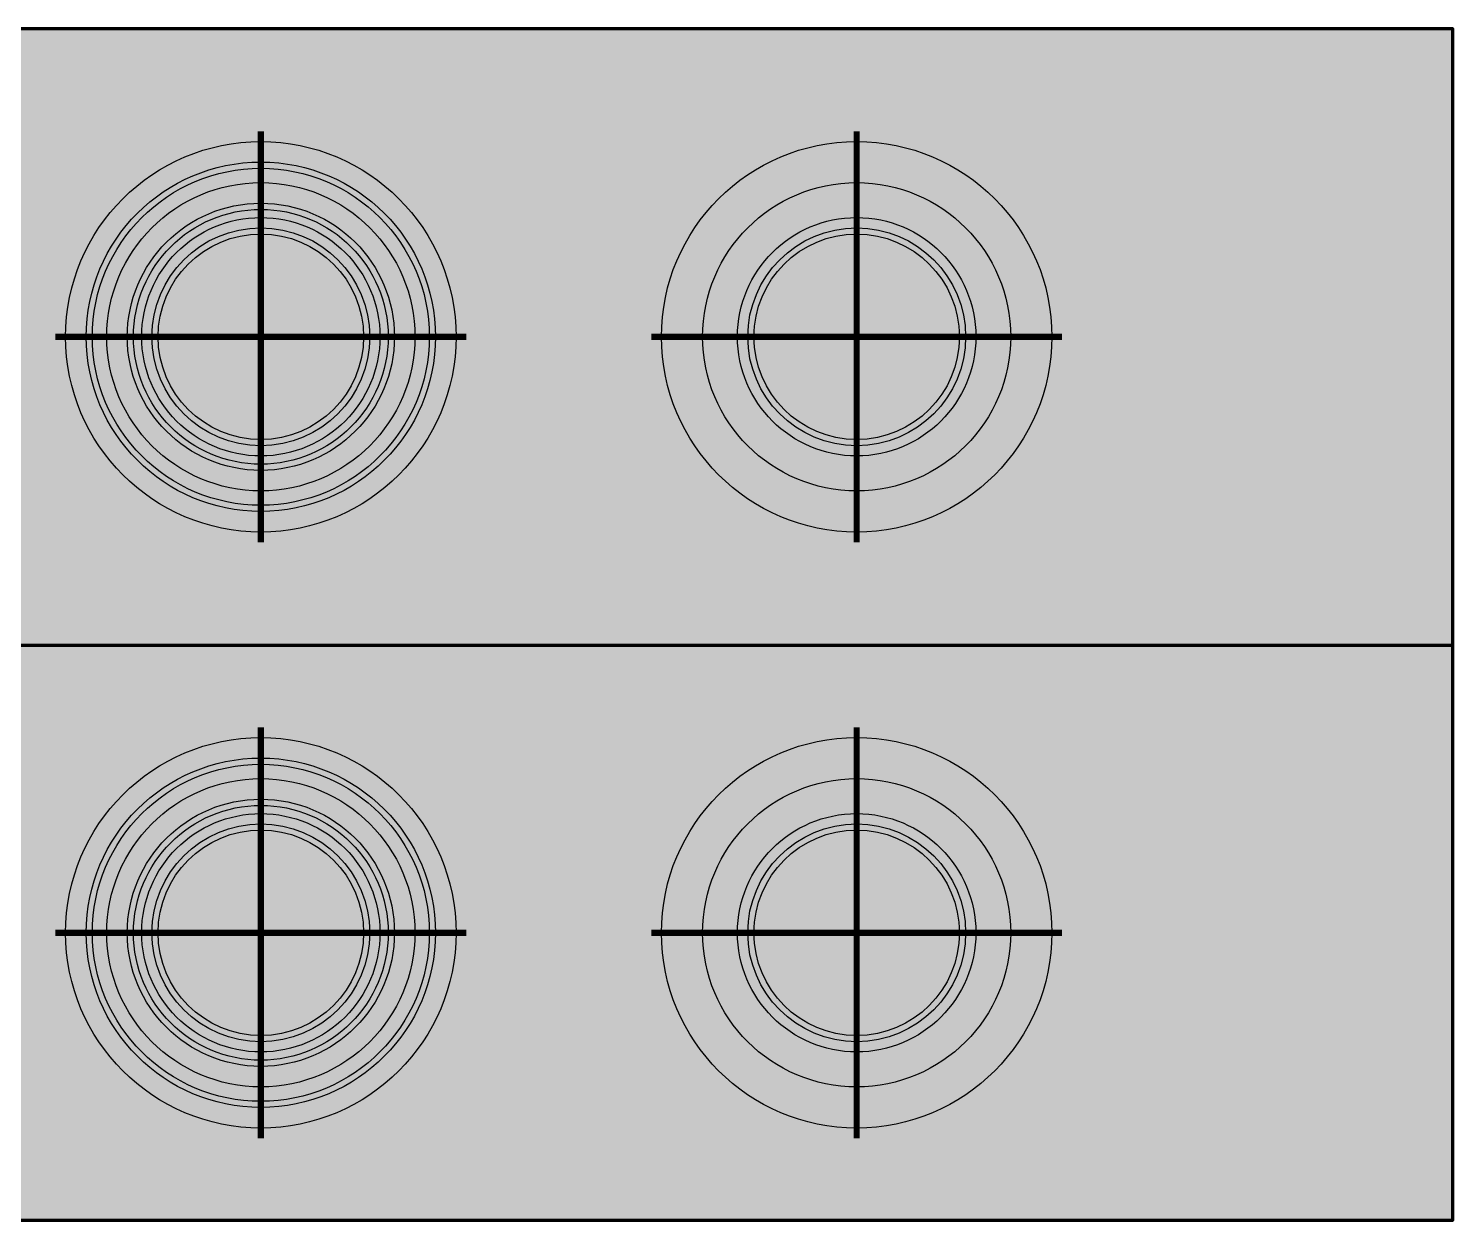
# Model space of a CAD drawing. Header units: millimetres. Extents: x 1408 to 8712, y 657 to 4836.
# Drawn here: x 2394.5 to 2741, y 1821.8 to 2111.8 of the extents above; entities that cross this region are included whole.
import ezdxf

# ---------------------------------------------------------------- set-up
doc = ezdxf.new("R2010")
doc.units = ezdxf.units.MM

msp = doc.modelspace()

# ---------------------------------------------------------------- hatches: boundary and pattern name
at = {"lineweight": 140, "true_color": 0xffffff}
h = msp.add_hatch(color=7, dxfattribs=at)
h.dxf.hatch_style = 1
h.paths.add_polyline_path([(2741.02, 2111.81), (2161.02, 2111.81), (2161.02, 1961.81), (2741.02, 1961.81)])
h.paths.add_polyline_path([(2741.02, 1961.81), (2161.02, 1961.81), (2161.02, 1821.81), (2741.02, 1821.81)])
h = msp.add_hatch(color=1)
h.dxf.hatch_style = 1
h.paths.add_polyline_path([(2498.52, 2036.81), (2497.02, 2036.81, -0.03929), (2496.46, 2029.61), (2497.94, 2029.38, 0.03929)])
h.paths.add_polyline_path([(2496.91, 2049.1), (2495.46, 2048.72, -0.03929), (2496.77, 2041.62), (2498.26, 2041.78, 0.03929)])
h.paths.add_polyline_path([(2492.16, 2060.56), (2490.86, 2059.81, -0.03929), (2493.97, 2053.3), (2495.37, 2053.83, 0.03929)])
h.paths.add_polyline_path([(2484.61, 2070.4), (2483.55, 2069.34, -0.03929), (2488.24, 2063.85), (2489.45, 2064.73, 0.03929)])
h.paths.add_polyline_path([(2474.77, 2077.95), (2474.02, 2076.65, -0.03929), (2479.97, 2072.56), (2480.92, 2073.72, 0.03929)])
h.paths.add_polyline_path([(2463.32, 2082.69), (2462.93, 2081.24, -0.03929), (2469.73, 2078.83), (2470.34, 2080.2, 0.03929)])
h.paths.add_polyline_path([(2458.45, 2083.73, 0.03929), (2451.02, 2084.31), (2451.02, 2082.81, -0.03929), (2458.22, 2082.24)])
h.paths.add_polyline_path([(2446.06, 2084.05, 0.03929), (2438.73, 2082.69), (2439.12, 2081.24, -0.03929), (2446.22, 2082.56)])
h.paths.add_polyline_path([(2434.54, 2079.76), (2434, 2081.16, 0.03929), (2427.27, 2077.95), (2428.02, 2076.65, -0.03929)])
h.paths.add_polyline_path([(2423.99, 2074.03), (2423.1, 2075.24, 0.03929), (2417.44, 2070.4), (2418.5, 2069.34, -0.03929)])
h.paths.add_polyline_path([(2415.28, 2065.76), (2414.11, 2066.7, 0.03929), (2409.89, 2060.56), (2411.19, 2059.81, -0.03929)])
h.paths.add_polyline_path([(2409, 2055.52), (2407.63, 2056.13, 0.03929), (2405.14, 2049.1), (2406.59, 2048.72, -0.03929)])
h.paths.add_polyline_path([(2405.59, 2044.01), (2404.11, 2044.24, 0.03929), (2403.52, 2036.81), (2405.02, 2036.81, -0.03929)])
h.paths.add_polyline_path([(2405.28, 2032), (2403.78, 2031.85, 0.03929), (2405.14, 2024.52), (2406.59, 2024.9, -0.03929)])
h.paths.add_polyline_path([(2408.08, 2020.33), (2406.68, 2019.79, 0.03929), (2409.89, 2013.06), (2411.19, 2013.81, -0.03929)])
h.paths.add_polyline_path([(2413.81, 2009.77), (2412.6, 2008.89, 0.03929), (2417.44, 2003.22), (2418.5, 2004.28, -0.03929)])
h.paths.add_polyline_path([(2422.08, 2001.06), (2421.13, 1999.9, 0.03929), (2427.27, 1995.67), (2428.02, 1996.97, -0.03929)])
h.paths.add_polyline_path([(2439.12, 1992.38, -0.03929), (2432.31, 1994.79), (2431.7, 1993.42, 0.03929), (2438.73, 1990.93)])
h.paths.add_polyline_path([(2451.02, 1990.81, -0.03929), (2443.83, 1991.38), (2443.59, 1989.9, 0.03929), (2451.02, 1989.31)])
h.paths.add_polyline_path([(2463.32, 1990.93), (2462.93, 1992.38, -0.03929), (2455.83, 1991.06), (2455.99, 1989.57, 0.03929)])
h.paths.add_polyline_path([(2474.77, 1995.67), (2474.02, 1996.97, -0.03929), (2467.51, 1993.87), (2468.05, 1992.47, 0.03929)])
h.paths.add_polyline_path([(2484.61, 2003.22), (2483.55, 2004.28, -0.03929), (2478.06, 1999.6), (2478.94, 1998.38, 0.03929)])
h.paths.add_polyline_path([(2492.16, 2013.06), (2490.86, 2013.81, -0.03929), (2486.77, 2007.86), (2487.94, 2006.92, 0.03929)])
h.paths.add_polyline_path([(2496.91, 2024.52), (2495.46, 2024.9, -0.03929), (2493.05, 2018.1), (2494.42, 2017.49, 0.03929)])
h.paths.add_polyline_path([(2487.25, 2027.1), (2485.8, 2027.49, -0.03929), (2483.91, 2022.17), (2485.28, 2021.56, 0.03929)])
h.paths.add_polyline_path([(2483.5, 2018.06), (2482.2, 2018.81, -0.03929), (2479, 2014.16), (2480.17, 2013.21, 0.03929)])
h.paths.add_polyline_path([(2477.54, 2010.29), (2476.48, 2011.35, -0.03929), (2472.18, 2007.69), (2473.07, 2006.47, 0.03929)])
h.paths.add_polyline_path([(2469.02, 2005.63, -0.03929), (2463.93, 2003.2), (2464.46, 2001.8, 0.03929), (2469.77, 2004.33)])
h.paths.add_polyline_path([(2460.34, 2002.04, -0.03929), (2454.79, 2001.01), (2454.94, 1999.52, 0.03929), (2460.73, 2000.59)])
h.paths.add_polyline_path([(2451.02, 2000.81, -0.03929), (2445.39, 2001.25), (2445.16, 1999.77, 0.03929), (2451.02, 1999.31)])
h.paths.add_polyline_path([(2441.71, 2002.04, -0.03929), (2436.38, 2003.92), (2435.77, 2002.55, 0.03929), (2441.32, 2000.59)])
h.paths.add_polyline_path([(2428.37, 2008.83), (2427.42, 2007.67, 0.03929), (2432.27, 2004.33), (2433.02, 2005.63, -0.03929)])
h.paths.add_polyline_path([(2421.9, 2015.65), (2420.69, 2014.77, 0.03929), (2424.51, 2010.29), (2425.57, 2011.35, -0.03929)])
h.paths.add_polyline_path([(2417.42, 2023.91), (2416.02, 2023.37, 0.03929), (2418.55, 2018.06), (2419.85, 2018.81, -0.03929)])
h.paths.add_polyline_path([(2415.22, 2033.05), (2413.73, 2032.89, 0.03929), (2414.8, 2027.1), (2416.25, 2027.49, -0.03929)])
h.paths.add_polyline_path([(2415.47, 2042.44), (2413.99, 2042.68, 0.03929), (2413.52, 2036.81), (2415.02, 2036.81, -0.03929)])
h.paths.add_polyline_path([(2418.14, 2051.45), (2416.77, 2052.06, 0.03929), (2414.8, 2046.52), (2416.25, 2046.13, -0.03929)])
h.paths.add_polyline_path([(2423.05, 2059.47), (2421.88, 2060.41, 0.03929), (2418.55, 2055.56), (2419.85, 2054.81, -0.03929)])
h.paths.add_polyline_path([(2429.86, 2065.94), (2428.98, 2067.15, 0.03929), (2424.51, 2063.33), (2425.57, 2062.27, -0.03929)])
h.paths.add_polyline_path([(2438.12, 2070.42), (2437.59, 2071.82, 0.03929), (2432.27, 2069.29), (2433.02, 2067.99, -0.03929)])
h.paths.add_polyline_path([(2447.1, 2074.11, 0.03929), (2441.32, 2073.03), (2441.71, 2071.58, -0.03929), (2447.26, 2072.61)])
h.paths.add_polyline_path([(2456.89, 2073.85, 0.03929), (2451.02, 2074.31), (2451.02, 2072.81, -0.03929), (2456.66, 2072.37)])
h.paths.add_polyline_path([(2460.73, 2073.03), (2460.34, 2071.58, -0.03929), (2465.67, 2069.7), (2466.28, 2071.07, 0.03929)])
h.paths.add_polyline_path([(2469.77, 2069.29), (2469.02, 2067.99, -0.03929), (2473.68, 2064.79), (2474.62, 2065.95, 0.03929)])
h.paths.add_polyline_path([(2477.54, 2063.33), (2476.48, 2062.27, -0.03929), (2480.15, 2057.97), (2481.36, 2058.85, 0.03929)])
h.paths.add_polyline_path([(2483.5, 2055.56), (2482.2, 2054.81, -0.03929), (2484.63, 2049.71), (2486.03, 2050.25, 0.03929)])
h.paths.add_polyline_path([(2487.25, 2046.52), (2485.8, 2046.13, -0.03929), (2486.83, 2040.57), (2488.32, 2040.73, 0.03929)])
h.paths.add_polyline_path([(2488.52, 2036.81), (2487.02, 2036.81, -0.03929), (2486.58, 2031.18), (2488.06, 2030.94, 0.03929)])
h.paths.add_polyline_path([(2480.02, 2036.81), (2478.52, 2036.81, -0.03929), (2478.19, 2032.51), (2479.67, 2032.27, 0.03929)])
h.paths.add_polyline_path([(2479.04, 2044.32), (2477.59, 2043.93, -0.03929), (2478.37, 2039.69), (2479.87, 2039.84, 0.03929)])
h.paths.add_polyline_path([(2476.14, 2051.31), (2474.84, 2050.56, -0.03929), (2476.7, 2046.67), (2478.1, 2047.2, 0.03929)])
h.paths.add_polyline_path([(2471.53, 2057.32), (2470.47, 2056.26, -0.03929), (2473.27, 2052.97), (2474.49, 2053.86, 0.03929)])
h.paths.add_polyline_path([(2465.52, 2061.93), (2464.77, 2060.63, -0.03929), (2468.33, 2058.18), (2469.27, 2059.35, 0.03929)])
h.paths.add_polyline_path([(2462.82, 2063.3, 0.03929), (2458.53, 2064.82), (2458.14, 2063.37, -0.03929), (2462.21, 2061.93)])
h.paths.add_polyline_path([(2455.56, 2065.45, 0.03929), (2451.02, 2065.81), (2451.02, 2064.31, -0.03929), (2455.33, 2063.97)])
h.paths.add_polyline_path([(2447.99, 2065.65, 0.03929), (2443.52, 2064.82), (2443.91, 2063.37, -0.03929), (2448.15, 2064.16)])
h.paths.add_polyline_path([(2441.17, 2062.48), (2440.63, 2063.88, 0.03929), (2436.52, 2061.93), (2437.27, 2060.63, -0.03929)])
h.paths.add_polyline_path([(2434.86, 2059.06), (2433.98, 2060.27, 0.03929), (2430.52, 2057.32), (2431.58, 2056.26, -0.03929)])
h.paths.add_polyline_path([(2429.65, 2054.12), (2428.49, 2055.06, 0.03929), (2425.91, 2051.31), (2427.21, 2050.56, -0.03929)])
h.paths.add_polyline_path([(2425.9, 2048), (2424.53, 2048.61, 0.03929), (2423.01, 2044.32), (2424.46, 2043.93, -0.03929)])
h.paths.add_polyline_path([(2423.86, 2041.11), (2422.38, 2041.35, 0.03929), (2422.02, 2036.81), (2423.52, 2036.81, -0.03929)])
h.paths.add_polyline_path([(2423.67, 2033.94), (2422.18, 2033.78, 0.03929), (2423.01, 2029.3), (2424.46, 2029.69, -0.03929)])
h.paths.add_polyline_path([(2425.35, 2026.96), (2423.95, 2026.42, 0.03929), (2425.91, 2022.31), (2427.21, 2023.06, -0.03929)])
h.paths.add_polyline_path([(2428.78, 2020.65), (2427.56, 2019.76, 0.03929), (2430.52, 2016.3), (2431.58, 2017.37, -0.03929)])
h.paths.add_polyline_path([(2437.27, 2012.99, -0.03929), (2433.72, 2015.44), (2432.77, 2014.27, 0.03929), (2436.52, 2011.7)])
h.paths.add_polyline_path([(2439.84, 2011.69), (2439.23, 2010.32, 0.03929), (2443.52, 2008.8), (2443.91, 2010.25, -0.03929)])
h.paths.add_polyline_path([(2451.02, 2009.31, -0.03929), (2446.72, 2009.65), (2446.49, 2008.17, 0.03929), (2451.02, 2007.81)])
h.paths.add_polyline_path([(2458.14, 2010.25, -0.03929), (2453.9, 2009.46), (2454.06, 2007.97, 0.03929), (2458.53, 2008.8)])
h.paths.add_polyline_path([(2465.52, 2011.7), (2464.77, 2012.99, -0.03929), (2460.88, 2011.14), (2461.42, 2009.74, 0.03929)])
h.paths.add_polyline_path([(2471.53, 2016.3), (2470.47, 2017.37, -0.03929), (2467.19, 2014.56), (2468.07, 2013.35, 0.03929)])
h.paths.add_polyline_path([(2476.14, 2022.31), (2474.84, 2023.06, -0.03929), (2472.4, 2019.5), (2473.56, 2018.56, 0.03929)])
h.paths.add_polyline_path([(2479.04, 2029.3), (2477.59, 2029.69, -0.03929), (2476.15, 2025.63), (2477.52, 2025.02, 0.03929)])
h = msp.add_hatch(color=5)
h.dxf.hatch_style = 1
h.paths.add_polyline_path([(2641.91, 2024.52), (2640.46, 2024.9, -0.03929), (2638.05, 2018.1), (2639.42, 2017.49, 0.03929)])
h.paths.add_polyline_path([(2637.16, 2013.06), (2635.86, 2013.81, -0.03929), (2631.77, 2007.86), (2632.94, 2006.92, 0.03929)])
h.paths.add_polyline_path([(2643.52, 2036.81), (2642.02, 2036.81, -0.03929), (2641.46, 2029.61), (2642.94, 2029.38, 0.03929)])
h.paths.add_polyline_path([(2641.91, 2049.1), (2640.46, 2048.72, -0.03929), (2641.77, 2041.62), (2643.26, 2041.78, 0.03929)])
h.paths.add_polyline_path([(2637.16, 2060.56), (2635.86, 2059.81, -0.03929), (2638.97, 2053.3), (2640.37, 2053.83, 0.03929)])
h.paths.add_polyline_path([(2629.61, 2070.4), (2628.55, 2069.34, -0.03929), (2633.24, 2063.85), (2634.45, 2064.73, 0.03929)])
h.paths.add_polyline_path([(2619.77, 2077.95), (2619.02, 2076.65, -0.03929), (2624.97, 2072.56), (2625.92, 2073.72, 0.03929)])
h.paths.add_polyline_path([(2608.32, 2082.69), (2607.93, 2081.24, -0.03929), (2614.73, 2078.83), (2615.34, 2080.2, 0.03929)])
h.paths.add_polyline_path([(2603.45, 2083.73, 0.03929), (2596.02, 2084.31), (2596.02, 2082.81, -0.03929), (2603.22, 2082.24)])
h.paths.add_polyline_path([(2591.22, 2082.56), (2591.06, 2084.05, 0.03929), (2583.73, 2082.69), (2584.12, 2081.24, -0.03929)])
h.paths.add_polyline_path([(2579.54, 2079.76), (2579, 2081.16, 0.03929), (2572.27, 2077.95), (2573.02, 2076.65, -0.03929)])
h.paths.add_polyline_path([(2568.99, 2074.03), (2568.1, 2075.24, 0.03929), (2562.44, 2070.4), (2563.5, 2069.34, -0.03929)])
h.paths.add_polyline_path([(2560.28, 2065.76), (2559.11, 2066.7, 0.03929), (2554.89, 2060.56), (2556.19, 2059.81, -0.03929)])
h.paths.add_polyline_path([(2550.59, 2044.01), (2549.11, 2044.24, 0.03929), (2548.52, 2036.81), (2550.02, 2036.81, -0.03929)])
h.paths.add_polyline_path([(2554, 2055.52), (2552.63, 2056.13, 0.03929), (2550.14, 2049.1), (2551.59, 2048.72, -0.03929)])
h.paths.add_polyline_path([(2550.28, 2032), (2548.78, 2031.85, 0.03929), (2550.14, 2024.52), (2551.59, 2024.9, -0.03929)])
h.paths.add_polyline_path([(2553.08, 2020.33), (2551.68, 2019.79, 0.03929), (2554.89, 2013.06), (2556.19, 2013.81, -0.03929)])
h.paths.add_polyline_path([(2558.81, 2009.77), (2557.6, 2008.89, 0.03929), (2562.44, 2003.22), (2563.5, 2004.28, -0.03929)])
h.paths.add_polyline_path([(2567.08, 2001.06), (2566.13, 1999.9, 0.03929), (2572.27, 1995.67), (2573.02, 1996.97, -0.03929)])
h.paths.add_polyline_path([(2577.31, 1994.79), (2576.7, 1993.42, 0.03929), (2583.73, 1990.93), (2584.12, 1992.38, -0.03929)])
h.paths.add_polyline_path([(2596.02, 1990.81, -0.03929), (2588.83, 1991.38), (2588.59, 1989.9, 0.03929), (2596.02, 1989.31)])
h.paths.add_polyline_path([(2608.32, 1990.93), (2607.93, 1992.38, -0.03929), (2600.83, 1991.06), (2600.99, 1989.57, 0.03929)])
h.paths.add_polyline_path([(2619.77, 1995.67), (2619.02, 1996.97, -0.03929), (2612.51, 1993.87), (2613.05, 1992.47, 0.03929)])
h.paths.add_polyline_path([(2629.61, 2003.22), (2628.55, 2004.28, -0.03929), (2623.06, 1999.6), (2623.94, 1998.38, 0.03929)])
h.paths.add_polyline_path([(2632.25, 2027.1), (2630.8, 2027.49, -0.03929), (2628.91, 2022.17), (2630.28, 2021.56, 0.03929)])
h.paths.add_polyline_path([(2633.52, 2036.81), (2632.02, 2036.81, -0.03929), (2631.58, 2031.18), (2633.06, 2030.94, 0.03929)])
at = {"lineweight": 140}
h = msp.add_hatch(color=1, dxfattribs=at)
h.dxf.hatch_style = 1
h.paths.add_polyline_path([(2493.52, 2036.81, 1), (2408.52, 2036.81, 1)])
h.paths.add_polyline_path([(2492.02, 2036.81, -1), (2410.02, 2036.81, -1)], flags=16)
h.paths.add_polyline_path([(2488.52, 2036.81, -1), (2413.52, 2036.81, -1)], flags=0)
h.paths.add_polyline_path([(2483.52, 2036.81, -1), (2418.52, 2036.81, -1)], flags=0)
h.paths.add_polyline_path([(2482.02, 2036.81, -1), (2420.02, 2036.81, -1)], flags=0)
h.paths.add_polyline_path([(2480.02, 2036.81, -1), (2422.02, 2036.81, -1)], flags=0)
h.paths.add_polyline_path([(2477.52, 2036.81, -1), (2424.52, 2036.81, -1)], flags=0)
h.paths.add_polyline_path([(2476.02, 2036.81, -1), (2426.02, 2036.81, -1)], flags=0)
h = msp.add_hatch(color=5)
h.dxf.hatch_style = 1
h.paths.add_polyline_path([(2569.52, 2036.81, 1), (2622.52, 2036.81, 1)], flags=0)
h.paths.add_polyline_path([(2621.02, 2036.81, -1), (2571.02, 2036.81, -1)], flags=0)
h.paths.add_polyline_path([(2563.52, 2036.81, 1), (2628.52, 2036.81, 1)], flags=0)
h.paths.add_polyline_path([(2627.02, 2036.81, -1), (2565.02, 2036.81, -1)], flags=0)
h.paths.add_polyline_path([(2625.02, 2036.81, -1), (2567.02, 2036.81, -1)], flags=0)
h.paths.add_polyline_path([(2623.52, 2036.81, -1), (2568.52, 2036.81, -1)], flags=0)
h.paths.add_polyline_path([(2622.52, 2036.81, -1), (2569.52, 2036.81, -1)], flags=0)
h.paths.add_polyline_path([(2553.52, 2036.81, 1), (2638.52, 2036.81, 1)])
h.paths.add_polyline_path([(2637.02, 2036.81, -1), (2555.02, 2036.81, -1)], flags=16)
h.paths.add_polyline_path([(2633.52, 2036.81, -1), (2558.52, 2036.81, -1)], flags=0)
h.paths.add_polyline_path([(2632.02, 2036.81, -1), (2560.02, 2036.81, -1)], flags=0)
h.paths.add_polyline_path([(2628.52, 2036.81, -1), (2563.52, 2036.81, -1)], flags=0)
h = msp.add_hatch(color=5)
h.dxf.hatch_style = 1
h.paths.add_polyline_path([(2632.25, 2046.52), (2630.8, 2046.13, -0.03929), (2631.83, 2040.57), (2633.32, 2040.73, 0.03929)])
h.paths.add_polyline_path([(2628.5, 2055.56), (2627.2, 2054.81, -0.03929), (2629.63, 2049.71), (2631.03, 2050.25, 0.03929)])
h.paths.add_polyline_path([(2622.54, 2063.33), (2621.48, 2062.27, -0.03929), (2625.15, 2057.97), (2626.36, 2058.85, 0.03929)])
h.paths.add_polyline_path([(2614.77, 2069.29), (2614.02, 2067.99, -0.03929), (2618.68, 2064.79), (2619.62, 2065.95, 0.03929)])
h.paths.add_polyline_path([(2611.28, 2071.07, 0.03929), (2605.73, 2073.03), (2605.34, 2071.58, -0.03929), (2610.67, 2069.7)])
h.paths.add_polyline_path([(2601.89, 2073.85, 0.03929), (2596.02, 2074.31), (2596.02, 2072.81, -0.03929), (2601.66, 2072.37)])
h.paths.add_polyline_path([(2592.26, 2072.61), (2592.1, 2074.11, 0.03929), (2586.32, 2073.03), (2586.71, 2071.58, -0.03929)])
h.paths.add_polyline_path([(2583.12, 2070.42), (2582.59, 2071.82, 0.03929), (2577.27, 2069.29), (2578.02, 2067.99, -0.03929)])
h.paths.add_polyline_path([(2574.86, 2065.94), (2573.98, 2067.15, 0.03929), (2569.51, 2063.33), (2570.57, 2062.27, -0.03929)])
h.paths.add_polyline_path([(2568.05, 2059.47), (2566.88, 2060.41, 0.03929), (2563.55, 2055.56), (2564.85, 2054.81, -0.03929)])
h.paths.add_polyline_path([(2563.14, 2051.45), (2561.77, 2052.06, 0.03929), (2559.8, 2046.52), (2561.25, 2046.13, -0.03929)])
h.paths.add_polyline_path([(2560.47, 2042.44), (2558.99, 2042.68, 0.03929), (2558.52, 2036.81), (2560.02, 2036.81, -0.03929)])
h.paths.add_polyline_path([(2560.22, 2033.05), (2558.73, 2032.89, 0.03929), (2559.8, 2027.1), (2561.25, 2027.49, -0.03929)])
h.paths.add_polyline_path([(2562.42, 2023.91), (2561.02, 2023.37, 0.03929), (2563.55, 2018.06), (2564.85, 2018.81, -0.03929)])
h.paths.add_polyline_path([(2566.9, 2015.65), (2565.69, 2014.77, 0.03929), (2569.51, 2010.29), (2570.57, 2011.35, -0.03929)])
h.paths.add_polyline_path([(2573.37, 2008.83), (2572.42, 2007.67, 0.03929), (2577.27, 2004.33), (2578.02, 2005.63, -0.03929)])
h.paths.add_polyline_path([(2581.38, 2003.92), (2580.77, 2002.55, 0.03929), (2586.32, 2000.59), (2586.71, 2002.04, -0.03929)])
h.paths.add_polyline_path([(2596.02, 2000.81, -0.03929), (2590.39, 2001.25), (2590.16, 1999.77, 0.03929), (2596.02, 1999.31)])
h.paths.add_polyline_path([(2605.34, 2002.04, -0.03929), (2599.79, 2001.01), (2599.94, 1999.52, 0.03929), (2605.73, 2000.59)])
h.paths.add_polyline_path([(2614.77, 2004.33), (2614.02, 2005.63, -0.03929), (2608.93, 2003.2), (2609.46, 2001.8, 0.03929)])
h.paths.add_polyline_path([(2622.54, 2010.29), (2621.48, 2011.35, -0.03929), (2617.18, 2007.69), (2618.07, 2006.47, 0.03929)])
h.paths.add_polyline_path([(2628.5, 2018.06), (2627.2, 2018.81, -0.03929), (2624, 2014.16), (2625.17, 2013.21, 0.03929)])
h.paths.add_polyline_path([(2621.14, 2022.31), (2619.84, 2023.06, -0.03929), (2617.4, 2019.5), (2618.56, 2018.56, 0.03929)])
h.paths.add_polyline_path([(2616.53, 2016.3), (2615.47, 2017.37, -0.03929), (2612.19, 2014.56), (2613.07, 2013.35, 0.03929)])
h.paths.add_polyline_path([(2609.77, 2012.99, -0.03929), (2605.88, 2011.14), (2606.42, 2009.74, 0.03929), (2610.52, 2011.7)])
h.paths.add_polyline_path([(2603.14, 2010.25, -0.03929), (2598.9, 2009.46), (2599.06, 2007.97, 0.03929), (2603.53, 2008.8)])
h.paths.add_polyline_path([(2596.02, 2009.31, -0.03929), (2591.72, 2009.65), (2591.49, 2008.17, 0.03929), (2596.02, 2007.81)])
h.paths.add_polyline_path([(2588.91, 2010.25, -0.03929), (2584.84, 2011.69), (2584.23, 2010.32, 0.03929), (2588.52, 2008.8)])
h.paths.add_polyline_path([(2578.72, 2015.44), (2577.77, 2014.27, 0.03929), (2581.52, 2011.7), (2582.27, 2012.99, -0.03929)])
h.paths.add_polyline_path([(2573.78, 2020.65), (2572.56, 2019.76, 0.03929), (2575.52, 2016.3), (2576.58, 2017.37, -0.03929)])
h.paths.add_polyline_path([(2570.35, 2026.96), (2568.95, 2026.42, 0.03929), (2570.91, 2022.31), (2572.21, 2023.06, -0.03929)])
h.paths.add_polyline_path([(2568.67, 2033.94), (2567.18, 2033.78, 0.03929), (2568.01, 2029.3), (2569.46, 2029.69, -0.03929)])
h.paths.add_polyline_path([(2568.86, 2041.11), (2567.38, 2041.35, 0.03929), (2567.02, 2036.81), (2568.52, 2036.81, -0.03929)])
h.paths.add_polyline_path([(2570.9, 2048), (2569.53, 2048.61, 0.03929), (2568.01, 2044.32), (2569.46, 2043.93, -0.03929)])
h.paths.add_polyline_path([(2574.65, 2054.12), (2573.49, 2055.06, 0.03929), (2570.91, 2051.31), (2572.21, 2050.56, -0.03929)])
h.paths.add_polyline_path([(2579.86, 2059.06), (2578.98, 2060.27, 0.03929), (2575.52, 2057.32), (2576.58, 2056.26, -0.03929)])
h.paths.add_polyline_path([(2585.63, 2063.88, 0.03929), (2581.52, 2061.93), (2582.27, 2060.63, -0.03929), (2586.17, 2062.48)])
h.paths.add_polyline_path([(2592.99, 2065.65, 0.03929), (2588.52, 2064.82), (2588.91, 2063.37, -0.03929), (2593.15, 2064.16)])
h.paths.add_polyline_path([(2600.56, 2065.45, 0.03929), (2596.02, 2065.81), (2596.02, 2064.31, -0.03929), (2600.33, 2063.97)])
h.paths.add_polyline_path([(2603.53, 2064.82), (2603.14, 2063.37, -0.03929), (2607.21, 2061.93), (2607.82, 2063.3, 0.03929)])
h.paths.add_polyline_path([(2610.52, 2061.93), (2609.77, 2060.63, -0.03929), (2613.33, 2058.18), (2614.27, 2059.35, 0.03929)])
h.paths.add_polyline_path([(2616.53, 2057.32), (2615.47, 2056.26, -0.03929), (2618.27, 2052.97), (2619.49, 2053.86, 0.03929)])
h.paths.add_polyline_path([(2621.14, 2051.31), (2619.84, 2050.56, -0.03929), (2621.7, 2046.67), (2623.1, 2047.2, 0.03929)])
h.paths.add_polyline_path([(2624.04, 2044.32), (2622.59, 2043.93, -0.03929), (2623.37, 2039.69), (2624.87, 2039.84, 0.03929)])
h.paths.add_polyline_path([(2625.02, 2036.81), (2623.52, 2036.81, -0.03929), (2623.19, 2032.51), (2624.67, 2032.27, 0.03929)])
h.paths.add_polyline_path([(2624.04, 2029.3), (2622.59, 2029.69, -0.03929), (2621.15, 2025.63), (2622.52, 2025.02, 0.03929)])
h = msp.add_hatch(color=1, dxfattribs=at)
h.dxf.hatch_style = 1
h.paths.add_polyline_path([(2483.52, 2036.81, 1), (2418.52, 2036.81, 1)])
h.paths.add_polyline_path([(2482.02, 2036.81, -1), (2420.02, 2036.81, -1)], flags=16)
h.paths.add_polyline_path([(2480.02, 2036.81, -1), (2422.02, 2036.81, -1)], flags=0)
h.paths.add_polyline_path([(2477.52, 2036.81, -1), (2424.52, 2036.81, -1)], flags=0)
h.paths.add_polyline_path([(2476.02, 2036.81, -1), (2426.02, 2036.81, -1)], flags=0)
h = msp.add_hatch(color=5)
h.dxf.hatch_style = 1
h.paths.add_polyline_path([(2563.52, 2036.81, 1), (2628.52, 2036.81, 1)])
h.paths.add_polyline_path([(2627.02, 2036.81, -1), (2565.02, 2036.81, -1)], flags=16)
h.paths.add_polyline_path([(2625.02, 2036.81, -1), (2567.02, 2036.81, -1)], flags=0)
h.paths.add_polyline_path([(2623.52, 2036.81, -1), (2568.52, 2036.81, -1)], flags=0)
h.paths.add_polyline_path([(2622.52, 2036.81, -1), (2569.52, 2036.81, -1)], flags=0)
h.paths.add_polyline_path([(2621.02, 2036.81, -1), (2571.02, 2036.81, -1)], flags=0)
h.paths.add_polyline_path([(2569.52, 2036.81, 1), (2622.52, 2036.81, 1)], flags=0)
h = msp.add_hatch(color=1, dxfattribs=at)
h.dxf.hatch_style = 1
h.paths.add_polyline_path([(2477.52, 2036.81, 1), (2424.52, 2036.81, 1)])
h.paths.add_polyline_path([(2476.02, 2036.81, -1), (2426.02, 2036.81, -1)], flags=16)
h = msp.add_hatch(color=5)
h.dxf.hatch_style = 1
h.paths.add_polyline_path([(2622.52, 2036.81, 1), (2569.52, 2036.81, 1)])
h.paths.add_polyline_path([(2571.02, 2036.81, -1), (2621.02, 2036.81, -1)], flags=16)
h = msp.add_hatch(color=1)
h.dxf.hatch_style = 1
h.paths.add_polyline_path([(2498.52, 1891.81), (2497.02, 1891.81, -0.03929), (2496.46, 1884.61), (2497.94, 1884.38, 0.03929)])
h.paths.add_polyline_path([(2496.91, 1904.1), (2495.46, 1903.72, -0.03929), (2496.77, 1896.62), (2498.26, 1896.78, 0.03929)])
h.paths.add_polyline_path([(2492.16, 1915.56), (2490.86, 1914.81, -0.03929), (2493.97, 1908.3), (2495.37, 1908.83, 0.03929)])
h.paths.add_polyline_path([(2484.61, 1925.4), (2483.55, 1924.34, -0.03929), (2488.24, 1918.85), (2489.45, 1919.73, 0.03929)])
h.paths.add_polyline_path([(2474.77, 1932.95), (2474.02, 1931.65, -0.03929), (2479.97, 1927.56), (2480.92, 1928.72, 0.03929)])
h.paths.add_polyline_path([(2463.32, 1937.69), (2462.93, 1936.24, -0.03929), (2469.73, 1933.83), (2470.34, 1935.2, 0.03929)])
h.paths.add_polyline_path([(2458.45, 1938.73, 0.03929), (2451.02, 1939.31), (2451.02, 1937.81, -0.03929), (2458.22, 1937.24)])
h.paths.add_polyline_path([(2446.06, 1939.05, 0.03929), (2438.73, 1937.69), (2439.12, 1936.24, -0.03929), (2446.22, 1937.56)])
h.paths.add_polyline_path([(2434.54, 1934.76), (2434, 1936.16, 0.03929), (2427.27, 1932.95), (2428.02, 1931.65, -0.03929)])
h.paths.add_polyline_path([(2423.99, 1929.03), (2423.1, 1930.24, 0.03929), (2417.44, 1925.4), (2418.5, 1924.34, -0.03929)])
h.paths.add_polyline_path([(2415.28, 1920.76), (2414.11, 1921.7, 0.03929), (2409.89, 1915.56), (2411.19, 1914.81, -0.03929)])
h.paths.add_polyline_path([(2409, 1910.52), (2407.63, 1911.13, 0.03929), (2405.14, 1904.1), (2406.59, 1903.72, -0.03929)])
h.paths.add_polyline_path([(2405.59, 1899.01), (2404.11, 1899.24, 0.03929), (2403.52, 1891.81), (2405.02, 1891.81, -0.03929)])
h.paths.add_polyline_path([(2405.28, 1887), (2403.78, 1886.85, 0.03929), (2405.14, 1879.52), (2406.59, 1879.9, -0.03929)])
h.paths.add_polyline_path([(2408.08, 1875.33), (2406.68, 1874.79, 0.03929), (2409.89, 1868.06), (2411.19, 1868.81, -0.03929)])
h.paths.add_polyline_path([(2413.81, 1864.77), (2412.6, 1863.89, 0.03929), (2417.44, 1858.22), (2418.5, 1859.28, -0.03929)])
h.paths.add_polyline_path([(2422.08, 1856.06), (2421.13, 1854.9, 0.03929), (2427.27, 1850.67), (2428.02, 1851.97, -0.03929)])
h.paths.add_polyline_path([(2439.12, 1847.38, -0.03929), (2432.31, 1849.79), (2431.7, 1848.42, 0.03929), (2438.73, 1845.93)])
h.paths.add_polyline_path([(2451.02, 1845.81, -0.03929), (2443.83, 1846.38), (2443.59, 1844.9, 0.03929), (2451.02, 1844.31)])
h.paths.add_polyline_path([(2463.32, 1845.93), (2462.93, 1847.38, -0.03929), (2455.83, 1846.06), (2455.99, 1844.57, 0.03929)])
h.paths.add_polyline_path([(2474.77, 1850.67), (2474.02, 1851.97, -0.03929), (2467.51, 1848.87), (2468.05, 1847.47, 0.03929)])
h.paths.add_polyline_path([(2484.61, 1858.22), (2483.55, 1859.28, -0.03929), (2478.06, 1854.6), (2478.94, 1853.38, 0.03929)])
h.paths.add_polyline_path([(2492.16, 1868.06), (2490.86, 1868.81, -0.03929), (2486.77, 1862.86), (2487.94, 1861.92, 0.03929)])
h.paths.add_polyline_path([(2496.91, 1879.52), (2495.46, 1879.9, -0.03929), (2493.05, 1873.1), (2494.42, 1872.49, 0.03929)])
h.paths.add_polyline_path([(2487.25, 1882.1), (2485.8, 1882.49, -0.03929), (2483.91, 1877.17), (2485.28, 1876.56, 0.03929)])
h.paths.add_polyline_path([(2483.5, 1873.06), (2482.2, 1873.81, -0.03929), (2479, 1869.16), (2480.17, 1868.21, 0.03929)])
h.paths.add_polyline_path([(2477.54, 1865.29), (2476.48, 1866.35, -0.03929), (2472.18, 1862.69), (2473.07, 1861.47, 0.03929)])
h.paths.add_polyline_path([(2469.02, 1860.63, -0.03929), (2463.93, 1858.2), (2464.46, 1856.8, 0.03929), (2469.77, 1859.33)])
h.paths.add_polyline_path([(2460.34, 1857.04, -0.03929), (2454.79, 1856.01), (2454.94, 1854.52, 0.03929), (2460.73, 1855.59)])
h.paths.add_polyline_path([(2451.02, 1855.81, -0.03929), (2445.39, 1856.25), (2445.16, 1854.77, 0.03929), (2451.02, 1854.31)])
h.paths.add_polyline_path([(2441.71, 1857.04, -0.03929), (2436.38, 1858.92), (2435.77, 1857.55, 0.03929), (2441.32, 1855.59)])
h.paths.add_polyline_path([(2428.37, 1863.83), (2427.42, 1862.67, 0.03929), (2432.27, 1859.33), (2433.02, 1860.63, -0.03929)])
h.paths.add_polyline_path([(2421.9, 1870.65), (2420.69, 1869.77, 0.03929), (2424.51, 1865.29), (2425.57, 1866.35, -0.03929)])
h.paths.add_polyline_path([(2417.42, 1878.91), (2416.02, 1878.37, 0.03929), (2418.55, 1873.06), (2419.85, 1873.81, -0.03929)])
h.paths.add_polyline_path([(2415.22, 1888.05), (2413.73, 1887.89, 0.03929), (2414.8, 1882.1), (2416.25, 1882.49, -0.03929)])
h.paths.add_polyline_path([(2415.47, 1897.44), (2413.99, 1897.68, 0.03929), (2413.52, 1891.81), (2415.02, 1891.81, -0.03929)])
h.paths.add_polyline_path([(2418.14, 1906.45), (2416.77, 1907.06, 0.03929), (2414.8, 1901.52), (2416.25, 1901.13, -0.03929)])
h.paths.add_polyline_path([(2423.05, 1914.47), (2421.88, 1915.41, 0.03929), (2418.55, 1910.56), (2419.85, 1909.81, -0.03929)])
h.paths.add_polyline_path([(2429.86, 1920.94), (2428.98, 1922.15, 0.03929), (2424.51, 1918.33), (2425.57, 1917.27, -0.03929)])
h.paths.add_polyline_path([(2438.12, 1925.42), (2437.59, 1926.82, 0.03929), (2432.27, 1924.29), (2433.02, 1922.99, -0.03929)])
h.paths.add_polyline_path([(2447.1, 1929.11, 0.03929), (2441.32, 1928.03), (2441.71, 1926.58, -0.03929), (2447.26, 1927.61)])
h.paths.add_polyline_path([(2456.89, 1928.85, 0.03929), (2451.02, 1929.31), (2451.02, 1927.81, -0.03929), (2456.66, 1927.37)])
h.paths.add_polyline_path([(2460.73, 1928.03), (2460.34, 1926.58, -0.03929), (2465.67, 1924.7), (2466.28, 1926.07, 0.03929)])
h.paths.add_polyline_path([(2469.77, 1924.29), (2469.02, 1922.99, -0.03929), (2473.68, 1919.79), (2474.62, 1920.95, 0.03929)])
h.paths.add_polyline_path([(2477.54, 1918.33), (2476.48, 1917.27, -0.03929), (2480.15, 1912.97), (2481.36, 1913.85, 0.03929)])
h.paths.add_polyline_path([(2483.5, 1910.56), (2482.2, 1909.81, -0.03929), (2484.63, 1904.71), (2486.03, 1905.25, 0.03929)])
h.paths.add_polyline_path([(2487.25, 1901.52), (2485.8, 1901.13, -0.03929), (2486.83, 1895.57), (2488.32, 1895.73, 0.03929)])
h.paths.add_polyline_path([(2488.52, 1891.81), (2487.02, 1891.81, -0.03929), (2486.58, 1886.18), (2488.06, 1885.94, 0.03929)])
h.paths.add_polyline_path([(2480.02, 1891.81), (2478.52, 1891.81, -0.03929), (2478.19, 1887.51), (2479.67, 1887.27, 0.03929)])
h.paths.add_polyline_path([(2479.04, 1899.32), (2477.59, 1898.93, -0.03929), (2478.37, 1894.69), (2479.87, 1894.84, 0.03929)])
h.paths.add_polyline_path([(2476.14, 1906.31), (2474.84, 1905.56, -0.03929), (2476.7, 1901.67), (2478.1, 1902.2, 0.03929)])
h.paths.add_polyline_path([(2471.53, 1912.32), (2470.47, 1911.26, -0.03929), (2473.27, 1907.97), (2474.49, 1908.86, 0.03929)])
h.paths.add_polyline_path([(2465.52, 1916.93), (2464.77, 1915.63, -0.03929), (2468.33, 1913.18), (2469.27, 1914.35, 0.03929)])
h.paths.add_polyline_path([(2462.82, 1918.3, 0.03929), (2458.53, 1919.82), (2458.14, 1918.37, -0.03929), (2462.21, 1916.93)])
h.paths.add_polyline_path([(2455.56, 1920.45, 0.03929), (2451.02, 1920.81), (2451.02, 1919.31, -0.03929), (2455.33, 1918.97)])
h.paths.add_polyline_path([(2447.99, 1920.65, 0.03929), (2443.52, 1919.82), (2443.91, 1918.37, -0.03929), (2448.15, 1919.16)])
h.paths.add_polyline_path([(2441.17, 1917.48), (2440.63, 1918.88, 0.03929), (2436.52, 1916.93), (2437.27, 1915.63, -0.03929)])
h.paths.add_polyline_path([(2434.86, 1914.06), (2433.98, 1915.27, 0.03929), (2430.52, 1912.32), (2431.58, 1911.26, -0.03929)])
h.paths.add_polyline_path([(2429.65, 1909.12), (2428.49, 1910.06, 0.03929), (2425.91, 1906.31), (2427.21, 1905.56, -0.03929)])
h.paths.add_polyline_path([(2425.9, 1903), (2424.53, 1903.61, 0.03929), (2423.01, 1899.32), (2424.46, 1898.93, -0.03929)])
h.paths.add_polyline_path([(2423.86, 1896.11), (2422.38, 1896.35, 0.03929), (2422.02, 1891.81), (2423.52, 1891.81, -0.03929)])
h.paths.add_polyline_path([(2423.67, 1888.94), (2422.18, 1888.78, 0.03929), (2423.01, 1884.3), (2424.46, 1884.69, -0.03929)])
h.paths.add_polyline_path([(2425.35, 1881.96), (2423.95, 1881.42, 0.03929), (2425.91, 1877.31), (2427.21, 1878.06, -0.03929)])
h.paths.add_polyline_path([(2428.78, 1875.65), (2427.56, 1874.76, 0.03929), (2430.52, 1871.3), (2431.58, 1872.37, -0.03929)])
h.paths.add_polyline_path([(2437.27, 1867.99, -0.03929), (2433.72, 1870.44), (2432.77, 1869.27, 0.03929), (2436.52, 1866.7)])
h.paths.add_polyline_path([(2439.84, 1866.69), (2439.23, 1865.32, 0.03929), (2443.52, 1863.8), (2443.91, 1865.25, -0.03929)])
h.paths.add_polyline_path([(2451.02, 1864.31, -0.03929), (2446.72, 1864.65), (2446.49, 1863.17, 0.03929), (2451.02, 1862.81)])
h.paths.add_polyline_path([(2458.14, 1865.25, -0.03929), (2453.9, 1864.46), (2454.06, 1862.97, 0.03929), (2458.53, 1863.8)])
h.paths.add_polyline_path([(2465.52, 1866.7), (2464.77, 1867.99, -0.03929), (2460.88, 1866.14), (2461.42, 1864.74, 0.03929)])
h.paths.add_polyline_path([(2471.53, 1871.3), (2470.47, 1872.37, -0.03929), (2467.19, 1869.56), (2468.07, 1868.35, 0.03929)])
h.paths.add_polyline_path([(2476.14, 1877.31), (2474.84, 1878.06, -0.03929), (2472.4, 1874.5), (2473.56, 1873.56, 0.03929)])
h.paths.add_polyline_path([(2479.04, 1884.3), (2477.59, 1884.69, -0.03929), (2476.15, 1880.63), (2477.52, 1880.02, 0.03929)])
h = msp.add_hatch(color=5)
h.dxf.hatch_style = 1
h.paths.add_polyline_path([(2641.91, 1879.52), (2640.46, 1879.9, -0.03929), (2638.05, 1873.1), (2639.42, 1872.49, 0.03929)])
h.paths.add_polyline_path([(2637.16, 1868.06), (2635.86, 1868.81, -0.03929), (2631.77, 1862.86), (2632.94, 1861.92, 0.03929)])
h.paths.add_polyline_path([(2643.52, 1891.81), (2642.02, 1891.81, -0.03929), (2641.46, 1884.61), (2642.94, 1884.38, 0.03929)])
h.paths.add_polyline_path([(2641.91, 1904.1), (2640.46, 1903.72, -0.03929), (2641.77, 1896.62), (2643.26, 1896.78, 0.03929)])
h.paths.add_polyline_path([(2637.16, 1915.56), (2635.86, 1914.81, -0.03929), (2638.97, 1908.3), (2640.37, 1908.83, 0.03929)])
h.paths.add_polyline_path([(2629.61, 1925.4), (2628.55, 1924.34, -0.03929), (2633.24, 1918.85), (2634.45, 1919.73, 0.03929)])
h.paths.add_polyline_path([(2619.77, 1932.95), (2619.02, 1931.65, -0.03929), (2624.97, 1927.56), (2625.92, 1928.72, 0.03929)])
h.paths.add_polyline_path([(2608.32, 1937.69), (2607.93, 1936.24, -0.03929), (2614.73, 1933.83), (2615.34, 1935.2, 0.03929)])
h.paths.add_polyline_path([(2603.45, 1938.73, 0.03929), (2596.02, 1939.31), (2596.02, 1937.81, -0.03929), (2603.22, 1937.24)])
h.paths.add_polyline_path([(2591.22, 1937.56), (2591.06, 1939.05, 0.03929), (2583.73, 1937.69), (2584.12, 1936.24, -0.03929)])
h.paths.add_polyline_path([(2579.54, 1934.76), (2579, 1936.16, 0.03929), (2572.27, 1932.95), (2573.02, 1931.65, -0.03929)])
h.paths.add_polyline_path([(2568.99, 1929.03), (2568.1, 1930.24, 0.03929), (2562.44, 1925.4), (2563.5, 1924.34, -0.03929)])
h.paths.add_polyline_path([(2560.28, 1920.76), (2559.11, 1921.7, 0.03929), (2554.89, 1915.56), (2556.19, 1914.81, -0.03929)])
h.paths.add_polyline_path([(2550.59, 1899.01), (2549.11, 1899.24, 0.03929), (2548.52, 1891.81), (2550.02, 1891.81, -0.03929)])
h.paths.add_polyline_path([(2554, 1910.52), (2552.63, 1911.13, 0.03929), (2550.14, 1904.1), (2551.59, 1903.72, -0.03929)])
h.paths.add_polyline_path([(2550.28, 1887), (2548.78, 1886.85, 0.03929), (2550.14, 1879.52), (2551.59, 1879.9, -0.03929)])
h.paths.add_polyline_path([(2553.08, 1875.33), (2551.68, 1874.79, 0.03929), (2554.89, 1868.06), (2556.19, 1868.81, -0.03929)])
h.paths.add_polyline_path([(2558.81, 1864.77), (2557.6, 1863.89, 0.03929), (2562.44, 1858.22), (2563.5, 1859.28, -0.03929)])
h.paths.add_polyline_path([(2567.08, 1856.06), (2566.13, 1854.9, 0.03929), (2572.27, 1850.67), (2573.02, 1851.97, -0.03929)])
h.paths.add_polyline_path([(2577.31, 1849.79), (2576.7, 1848.42, 0.03929), (2583.73, 1845.93), (2584.12, 1847.38, -0.03929)])
h.paths.add_polyline_path([(2596.02, 1845.81, -0.03929), (2588.83, 1846.38), (2588.59, 1844.9, 0.03929), (2596.02, 1844.31)])
h.paths.add_polyline_path([(2608.32, 1845.93), (2607.93, 1847.38, -0.03929), (2600.83, 1846.06), (2600.99, 1844.57, 0.03929)])
h.paths.add_polyline_path([(2619.77, 1850.67), (2619.02, 1851.97, -0.03929), (2612.51, 1848.87), (2613.05, 1847.47, 0.03929)])
h.paths.add_polyline_path([(2629.61, 1858.22), (2628.55, 1859.28, -0.03929), (2623.06, 1854.6), (2623.94, 1853.38, 0.03929)])
h.paths.add_polyline_path([(2632.25, 1882.1), (2630.8, 1882.49, -0.03929), (2628.91, 1877.17), (2630.28, 1876.56, 0.03929)])
h.paths.add_polyline_path([(2633.52, 1891.81), (2632.02, 1891.81, -0.03929), (2631.58, 1886.18), (2633.06, 1885.94, 0.03929)])
h = msp.add_hatch(color=1, dxfattribs=at)
h.dxf.hatch_style = 1
h.paths.add_polyline_path([(2493.52, 1891.81, 1), (2408.52, 1891.81, 1)])
h.paths.add_polyline_path([(2492.02, 1891.81, -1), (2410.02, 1891.81, -1)], flags=16)
h.paths.add_polyline_path([(2488.52, 1891.81, -1), (2413.52, 1891.81, -1)], flags=0)
h.paths.add_polyline_path([(2483.52, 1891.81, -1), (2418.52, 1891.81, -1)], flags=0)
h.paths.add_polyline_path([(2482.02, 1891.81, -1), (2420.02, 1891.81, -1)], flags=0)
h.paths.add_polyline_path([(2480.02, 1891.81, -1), (2422.02, 1891.81, -1)], flags=0)
h.paths.add_polyline_path([(2477.52, 1891.81, -1), (2424.52, 1891.81, -1)], flags=0)
h.paths.add_polyline_path([(2476.02, 1891.81, -1), (2426.02, 1891.81, -1)], flags=0)
h = msp.add_hatch(color=5)
h.dxf.hatch_style = 1
h.paths.add_polyline_path([(2569.52, 1891.81, 1), (2622.52, 1891.81, 1)], flags=0)
h.paths.add_polyline_path([(2621.02, 1891.81, -1), (2571.02, 1891.81, -1)], flags=0)
h.paths.add_polyline_path([(2563.52, 1891.81, 1), (2628.52, 1891.81, 1)], flags=0)
h.paths.add_polyline_path([(2627.02, 1891.81, -1), (2565.02, 1891.81, -1)], flags=0)
h.paths.add_polyline_path([(2625.02, 1891.81, -1), (2567.02, 1891.81, -1)], flags=0)
h.paths.add_polyline_path([(2623.52, 1891.81, -1), (2568.52, 1891.81, -1)], flags=0)
h.paths.add_polyline_path([(2622.52, 1891.81, -1), (2569.52, 1891.81, -1)], flags=0)
h.paths.add_polyline_path([(2553.52, 1891.81, 1), (2638.52, 1891.81, 1)])
h.paths.add_polyline_path([(2637.02, 1891.81, -1), (2555.02, 1891.81, -1)], flags=16)
h.paths.add_polyline_path([(2633.52, 1891.81, -1), (2558.52, 1891.81, -1)], flags=0)
h.paths.add_polyline_path([(2632.02, 1891.81, -1), (2560.02, 1891.81, -1)], flags=0)
h.paths.add_polyline_path([(2628.52, 1891.81, -1), (2563.52, 1891.81, -1)], flags=0)
h = msp.add_hatch(color=5)
h.dxf.hatch_style = 1
h.paths.add_polyline_path([(2632.25, 1901.52), (2630.8, 1901.13, -0.03929), (2631.83, 1895.57), (2633.32, 1895.73, 0.03929)])
h.paths.add_polyline_path([(2628.5, 1910.56), (2627.2, 1909.81, -0.03929), (2629.63, 1904.71), (2631.03, 1905.25, 0.03929)])
h.paths.add_polyline_path([(2622.54, 1918.33), (2621.48, 1917.27, -0.03929), (2625.15, 1912.97), (2626.36, 1913.85, 0.03929)])
h.paths.add_polyline_path([(2614.77, 1924.29), (2614.02, 1922.99, -0.03929), (2618.68, 1919.79), (2619.62, 1920.95, 0.03929)])
h.paths.add_polyline_path([(2611.28, 1926.07, 0.03929), (2605.73, 1928.03), (2605.34, 1926.58, -0.03929), (2610.67, 1924.7)])
h.paths.add_polyline_path([(2601.89, 1928.85, 0.03929), (2596.02, 1929.31), (2596.02, 1927.81, -0.03929), (2601.66, 1927.37)])
h.paths.add_polyline_path([(2592.26, 1927.61), (2592.1, 1929.11, 0.03929), (2586.32, 1928.03), (2586.71, 1926.58, -0.03929)])
h.paths.add_polyline_path([(2583.12, 1925.42), (2582.59, 1926.82, 0.03929), (2577.27, 1924.29), (2578.02, 1922.99, -0.03929)])
h.paths.add_polyline_path([(2574.86, 1920.94), (2573.98, 1922.15, 0.03929), (2569.51, 1918.33), (2570.57, 1917.27, -0.03929)])
h.paths.add_polyline_path([(2568.05, 1914.47), (2566.88, 1915.41, 0.03929), (2563.55, 1910.56), (2564.85, 1909.81, -0.03929)])
h.paths.add_polyline_path([(2563.14, 1906.45), (2561.77, 1907.06, 0.03929), (2559.8, 1901.52), (2561.25, 1901.13, -0.03929)])
h.paths.add_polyline_path([(2560.47, 1897.44), (2558.99, 1897.68, 0.03929), (2558.52, 1891.81), (2560.02, 1891.81, -0.03929)])
h.paths.add_polyline_path([(2560.22, 1888.05), (2558.73, 1887.89, 0.03929), (2559.8, 1882.1), (2561.25, 1882.49, -0.03929)])
h.paths.add_polyline_path([(2562.42, 1878.91), (2561.02, 1878.37, 0.03929), (2563.55, 1873.06), (2564.85, 1873.81, -0.03929)])
h.paths.add_polyline_path([(2566.9, 1870.65), (2565.69, 1869.77, 0.03929), (2569.51, 1865.29), (2570.57, 1866.35, -0.03929)])
h.paths.add_polyline_path([(2573.37, 1863.83), (2572.42, 1862.67, 0.03929), (2577.27, 1859.33), (2578.02, 1860.63, -0.03929)])
h.paths.add_polyline_path([(2581.38, 1858.92), (2580.77, 1857.55, 0.03929), (2586.32, 1855.59), (2586.71, 1857.04, -0.03929)])
h.paths.add_polyline_path([(2596.02, 1855.81, -0.03929), (2590.39, 1856.25), (2590.16, 1854.77, 0.03929), (2596.02, 1854.31)])
h.paths.add_polyline_path([(2605.34, 1857.04, -0.03929), (2599.79, 1856.01), (2599.94, 1854.52, 0.03929), (2605.73, 1855.59)])
h.paths.add_polyline_path([(2614.77, 1859.33), (2614.02, 1860.63, -0.03929), (2608.93, 1858.2), (2609.46, 1856.8, 0.03929)])
h.paths.add_polyline_path([(2622.54, 1865.29), (2621.48, 1866.35, -0.03929), (2617.18, 1862.69), (2618.07, 1861.47, 0.03929)])
h.paths.add_polyline_path([(2628.5, 1873.06), (2627.2, 1873.81, -0.03929), (2624, 1869.16), (2625.17, 1868.21, 0.03929)])
h.paths.add_polyline_path([(2621.14, 1877.31), (2619.84, 1878.06, -0.03929), (2617.4, 1874.5), (2618.56, 1873.56, 0.03929)])
h.paths.add_polyline_path([(2616.53, 1871.3), (2615.47, 1872.37, -0.03929), (2612.19, 1869.56), (2613.07, 1868.35, 0.03929)])
h.paths.add_polyline_path([(2609.77, 1867.99, -0.03929), (2605.88, 1866.14), (2606.42, 1864.74, 0.03929), (2610.52, 1866.7)])
h.paths.add_polyline_path([(2603.14, 1865.25, -0.03929), (2598.9, 1864.46), (2599.06, 1862.97, 0.03929), (2603.53, 1863.8)])
h.paths.add_polyline_path([(2596.02, 1864.31, -0.03929), (2591.72, 1864.65), (2591.49, 1863.17, 0.03929), (2596.02, 1862.81)])
h.paths.add_polyline_path([(2588.91, 1865.25, -0.03929), (2584.84, 1866.69), (2584.23, 1865.32, 0.03929), (2588.52, 1863.8)])
h.paths.add_polyline_path([(2578.72, 1870.44), (2577.77, 1869.27, 0.03929), (2581.52, 1866.7), (2582.27, 1867.99, -0.03929)])
h.paths.add_polyline_path([(2573.78, 1875.65), (2572.56, 1874.76, 0.03929), (2575.52, 1871.3), (2576.58, 1872.37, -0.03929)])
h.paths.add_polyline_path([(2570.35, 1881.96), (2568.95, 1881.42, 0.03929), (2570.91, 1877.31), (2572.21, 1878.06, -0.03929)])
h.paths.add_polyline_path([(2568.67, 1888.94), (2567.18, 1888.78, 0.03929), (2568.01, 1884.3), (2569.46, 1884.69, -0.03929)])
h.paths.add_polyline_path([(2568.86, 1896.11), (2567.38, 1896.35, 0.03929), (2567.02, 1891.81), (2568.52, 1891.81, -0.03929)])
h.paths.add_polyline_path([(2570.9, 1903), (2569.53, 1903.61, 0.03929), (2568.01, 1899.32), (2569.46, 1898.93, -0.03929)])
h.paths.add_polyline_path([(2574.65, 1909.12), (2573.49, 1910.06, 0.03929), (2570.91, 1906.31), (2572.21, 1905.56, -0.03929)])
h.paths.add_polyline_path([(2579.86, 1914.06), (2578.98, 1915.27, 0.03929), (2575.52, 1912.32), (2576.58, 1911.26, -0.03929)])
h.paths.add_polyline_path([(2585.63, 1918.88, 0.03929), (2581.52, 1916.93), (2582.27, 1915.63, -0.03929), (2586.17, 1917.48)])
h.paths.add_polyline_path([(2592.99, 1920.65, 0.03929), (2588.52, 1919.82), (2588.91, 1918.37, -0.03929), (2593.15, 1919.16)])
h.paths.add_polyline_path([(2600.56, 1920.45, 0.03929), (2596.02, 1920.81), (2596.02, 1919.31, -0.03929), (2600.33, 1918.97)])
h.paths.add_polyline_path([(2603.53, 1919.82), (2603.14, 1918.37, -0.03929), (2607.21, 1916.93), (2607.82, 1918.3, 0.03929)])
h.paths.add_polyline_path([(2610.52, 1916.93), (2609.77, 1915.63, -0.03929), (2613.33, 1913.18), (2614.27, 1914.35, 0.03929)])
h.paths.add_polyline_path([(2616.53, 1912.32), (2615.47, 1911.26, -0.03929), (2618.27, 1907.97), (2619.49, 1908.86, 0.03929)])
h.paths.add_polyline_path([(2621.14, 1906.31), (2619.84, 1905.56, -0.03929), (2621.7, 1901.67), (2623.1, 1902.2, 0.03929)])
h.paths.add_polyline_path([(2624.04, 1899.32), (2622.59, 1898.93, -0.03929), (2623.37, 1894.69), (2624.87, 1894.84, 0.03929)])
h.paths.add_polyline_path([(2625.02, 1891.81), (2623.52, 1891.81, -0.03929), (2623.19, 1887.51), (2624.67, 1887.27, 0.03929)])
h.paths.add_polyline_path([(2624.04, 1884.3), (2622.59, 1884.69, -0.03929), (2621.15, 1880.63), (2622.52, 1880.02, 0.03929)])
h = msp.add_hatch(color=1, dxfattribs=at)
h.dxf.hatch_style = 1
h.paths.add_polyline_path([(2483.52, 1891.81, 1), (2418.52, 1891.81, 1)])
h.paths.add_polyline_path([(2482.02, 1891.81, -1), (2420.02, 1891.81, -1)], flags=16)
h.paths.add_polyline_path([(2480.02, 1891.81, -1), (2422.02, 1891.81, -1)], flags=0)
h.paths.add_polyline_path([(2477.52, 1891.81, -1), (2424.52, 1891.81, -1)], flags=0)
h.paths.add_polyline_path([(2476.02, 1891.81, -1), (2426.02, 1891.81, -1)], flags=0)
h = msp.add_hatch(color=5)
h.dxf.hatch_style = 1
h.paths.add_polyline_path([(2563.52, 1891.81, 1), (2628.52, 1891.81, 1)])
h.paths.add_polyline_path([(2627.02, 1891.81, -1), (2565.02, 1891.81, -1)], flags=16)
h.paths.add_polyline_path([(2625.02, 1891.81, -1), (2567.02, 1891.81, -1)], flags=0)
h.paths.add_polyline_path([(2623.52, 1891.81, -1), (2568.52, 1891.81, -1)], flags=0)
h.paths.add_polyline_path([(2622.52, 1891.81, -1), (2569.52, 1891.81, -1)], flags=0)
h.paths.add_polyline_path([(2621.02, 1891.81, -1), (2571.02, 1891.81, -1)], flags=0)
h.paths.add_polyline_path([(2569.52, 1891.81, 1), (2622.52, 1891.81, 1)], flags=0)
h = msp.add_hatch(color=1, dxfattribs=at)
h.dxf.hatch_style = 1
h.paths.add_polyline_path([(2477.52, 1891.81, 1), (2424.52, 1891.81, 1)])
h.paths.add_polyline_path([(2476.02, 1891.81, -1), (2426.02, 1891.81, -1)], flags=16)
h = msp.add_hatch(color=5)
h.dxf.hatch_style = 1
h.paths.add_polyline_path([(2622.52, 1891.81, 1), (2569.52, 1891.81, 1)])
h.paths.add_polyline_path([(2571.02, 1891.81, -1), (2621.02, 1891.81, -1)], flags=16)

# ---------------------------------------------------------------- linework, layer by layer
at = {"color": 18, "lineweight": 211, "ltscale": 5, "true_color": 0x000000}
msp.add_line((2161.02, 1961.81), (2741.02, 1961.81), dxfattribs=at)
at = {"lineweight": 140}
msp.add_lwpolyline([(2161.02, 2111.81), (2741.02, 2111.81), (2741.02, 1821.81), (2161.02, 1821.81)], close=True, dxfattribs=at)
at = {"color": 1, "lineweight": 140, "const_width": 1.5}
for points in [[(2451.02, 2036.81), (2451.02, 2086.81)], [(2451.02, 2036.81), (2401.02, 2036.81)], [(2451.02, 2036.81), (2501.02, 2036.81)], [(2451.02, 2036.81), (2451.02, 1986.81)], [(2451.02, 1891.81), (2451.02, 1941.81)], [(2451.02, 1891.81), (2401.02, 1891.81)], [(2451.02, 1891.81), (2501.02, 1891.81)], [(2451.02, 1891.81), (2451.02, 1841.81)]]:
    msp.add_lwpolyline(points, dxfattribs=at)
at = {"color": 5, "lineweight": 140, "const_width": 1.5}
for points in [[(2596.02, 2036.81), (2596.02, 2086.81)], [(2596.02, 2036.81), (2546.02, 2036.81)], [(2596.02, 2036.81), (2646.02, 2036.81)], [(2596.02, 2036.81), (2596.02, 1986.81)], [(2596.02, 1891.81), (2596.02, 1941.81)], [(2596.02, 1891.81), (2546.02, 1891.81)], [(2596.02, 1891.81), (2646.02, 1891.81)], [(2596.02, 1891.81), (2596.02, 1841.81)]]:
    msp.add_lwpolyline(points, dxfattribs=at)
at = {"color": 1}
for centre, radius in [((2451.02, 2036.81), 47.5), ((2451.02, 2036.81), 42.5), ((2451.02, 2036.81), 41), ((2451.02, 2036.81), 37.5), ((2451.02, 2036.81), 32.5), ((2451.02, 2036.81), 31), ((2451.02, 2036.81), 29), ((2451.02, 2036.81), 26.5), ((2451.02, 2036.81), 25), ((2451.02, 1891.81), 47.5), ((2451.02, 1891.81), 42.5), ((2451.02, 1891.81), 41), ((2451.02, 1891.81), 37.5), ((2451.02, 1891.81), 32.5), ((2451.02, 1891.81), 31), ((2451.02, 1891.81), 29), ((2451.02, 1891.81), 26.5), ((2451.02, 1891.81), 25)]:
    msp.add_circle(centre, radius, dxfattribs=at)
at = {"color": 5}
for centre, radius in [((2596.02, 2036.81), 47.5), ((2596.02, 2036.81), 37.5), ((2596.02, 2036.81), 29), ((2596.02, 2036.81), 26.5), ((2596.02, 2036.81), 25), ((2596.02, 1891.81), 47.5), ((2596.02, 1891.81), 37.5), ((2596.02, 1891.81), 29), ((2596.02, 1891.81), 26.5), ((2596.02, 1891.81), 25)]:
    msp.add_circle(centre, radius, dxfattribs=at)

doc.saveas('drawing.dxf')
